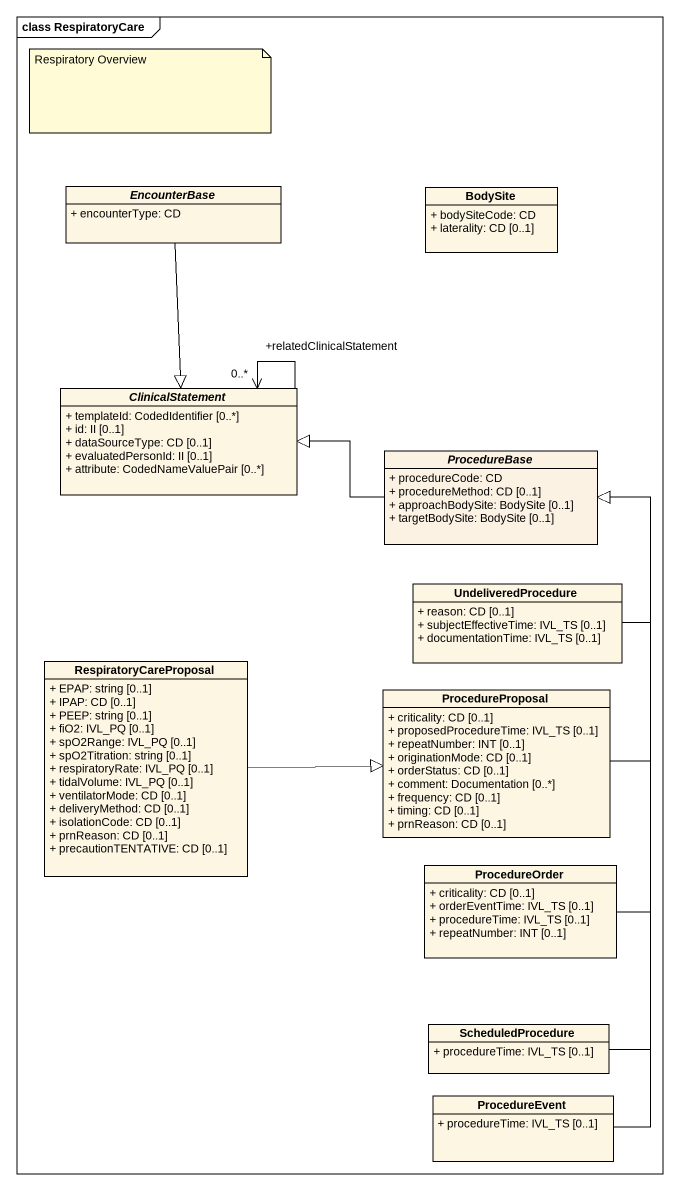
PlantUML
@startuml
mainframe class RespiratoryCare
hide circle
hide empty members
skinparam classAttributeIconSize 0
abstract class EncounterBase {
  + encounterType: CD
}
class BodySite {
  + bodySiteCode: CD
  + laterality: CD [0..1]
}
abstract class ClinicalStatement {
  + templateId: CodedIdentifier [0..*]
  + id: II [0..1]
  + dataSourceType: CD [0..1]
  + evaluatedPersonId: II [0..1]
  + attribute: CodedNameValuePair [0..*]
}
abstract class ProcedureBase #FCF2E3 {
  + procedureCode: CD
  + procedureMethod: CD [0..1]
  + approachBodySite: BodySite [0..1]
  + targetBodySite: BodySite [0..1]
}
class UndeliveredProcedure {
  + reason: CD [0..1]
  + subjectEffectiveTime: IVL_TS [0..1]
  + documentationTime: IVL_TS [0..1]
}
class RespiratoryCareProposal {
  + EPAP: string [0..1]
  + IPAP: CD [0..1]
  + PEEP: string [0..1]
  + fiO2: IVL_PQ [0..1]
  + spO2Range: IVL_PQ [0..1]
  + spO2Titration: string [0..1]
  + respiratoryRate: IVL_PQ [0..1]
  + tidalVolume: IVL_PQ [0..1]
  + ventilatorMode: CD [0..1]
  + deliveryMethod: CD [0..1]
  + isolationCode: CD [0..1]
  + prnReason: CD [0..1]
  + precautionTENTATIVE: CD [0..1]
}
class ProcedureProposal {
  + criticality: CD [0..1]
  + proposedProcedureTime: IVL_TS [0..1]
  + repeatNumber: INT [0..1]
  + originationMode: CD [0..1]
  + orderStatus: CD [0..1]
  + comment: Documentation [0..*]
  + frequency: CD [0..1]
  + timing: CD [0..1]
  + prnReason: CD [0..1]
}
class ProcedureOrder {
  + criticality: CD [0..1]
  + orderEventTime: IVL_TS [0..1]
  + procedureTime: IVL_TS [0..1]
  + repeatNumber: INT [0..1]
}
class ScheduledProcedure {
  + procedureTime: IVL_TS [0..1]
}
class ProcedureEvent {
  + procedureTime: IVL_TS [0..1]
}
EncounterBase --|> ClinicalStatement
ClinicalStatement --> "+relatedClinicalStatement\n0..*" ClinicalStatement
ProcedureBase -left-|> ClinicalStatement
UndeliveredProcedure -up-|> ProcedureBase
RespiratoryCareProposal -right-|> ProcedureProposal
ProcedureProposal -up-|> ProcedureBase
ProcedureOrder -up-|> ProcedureBase
ScheduledProcedure -up-|> ProcedureBase
ProcedureEvent -up-|> ProcedureBase
note as N1
  Respiratory Overview
end note
@enduml
